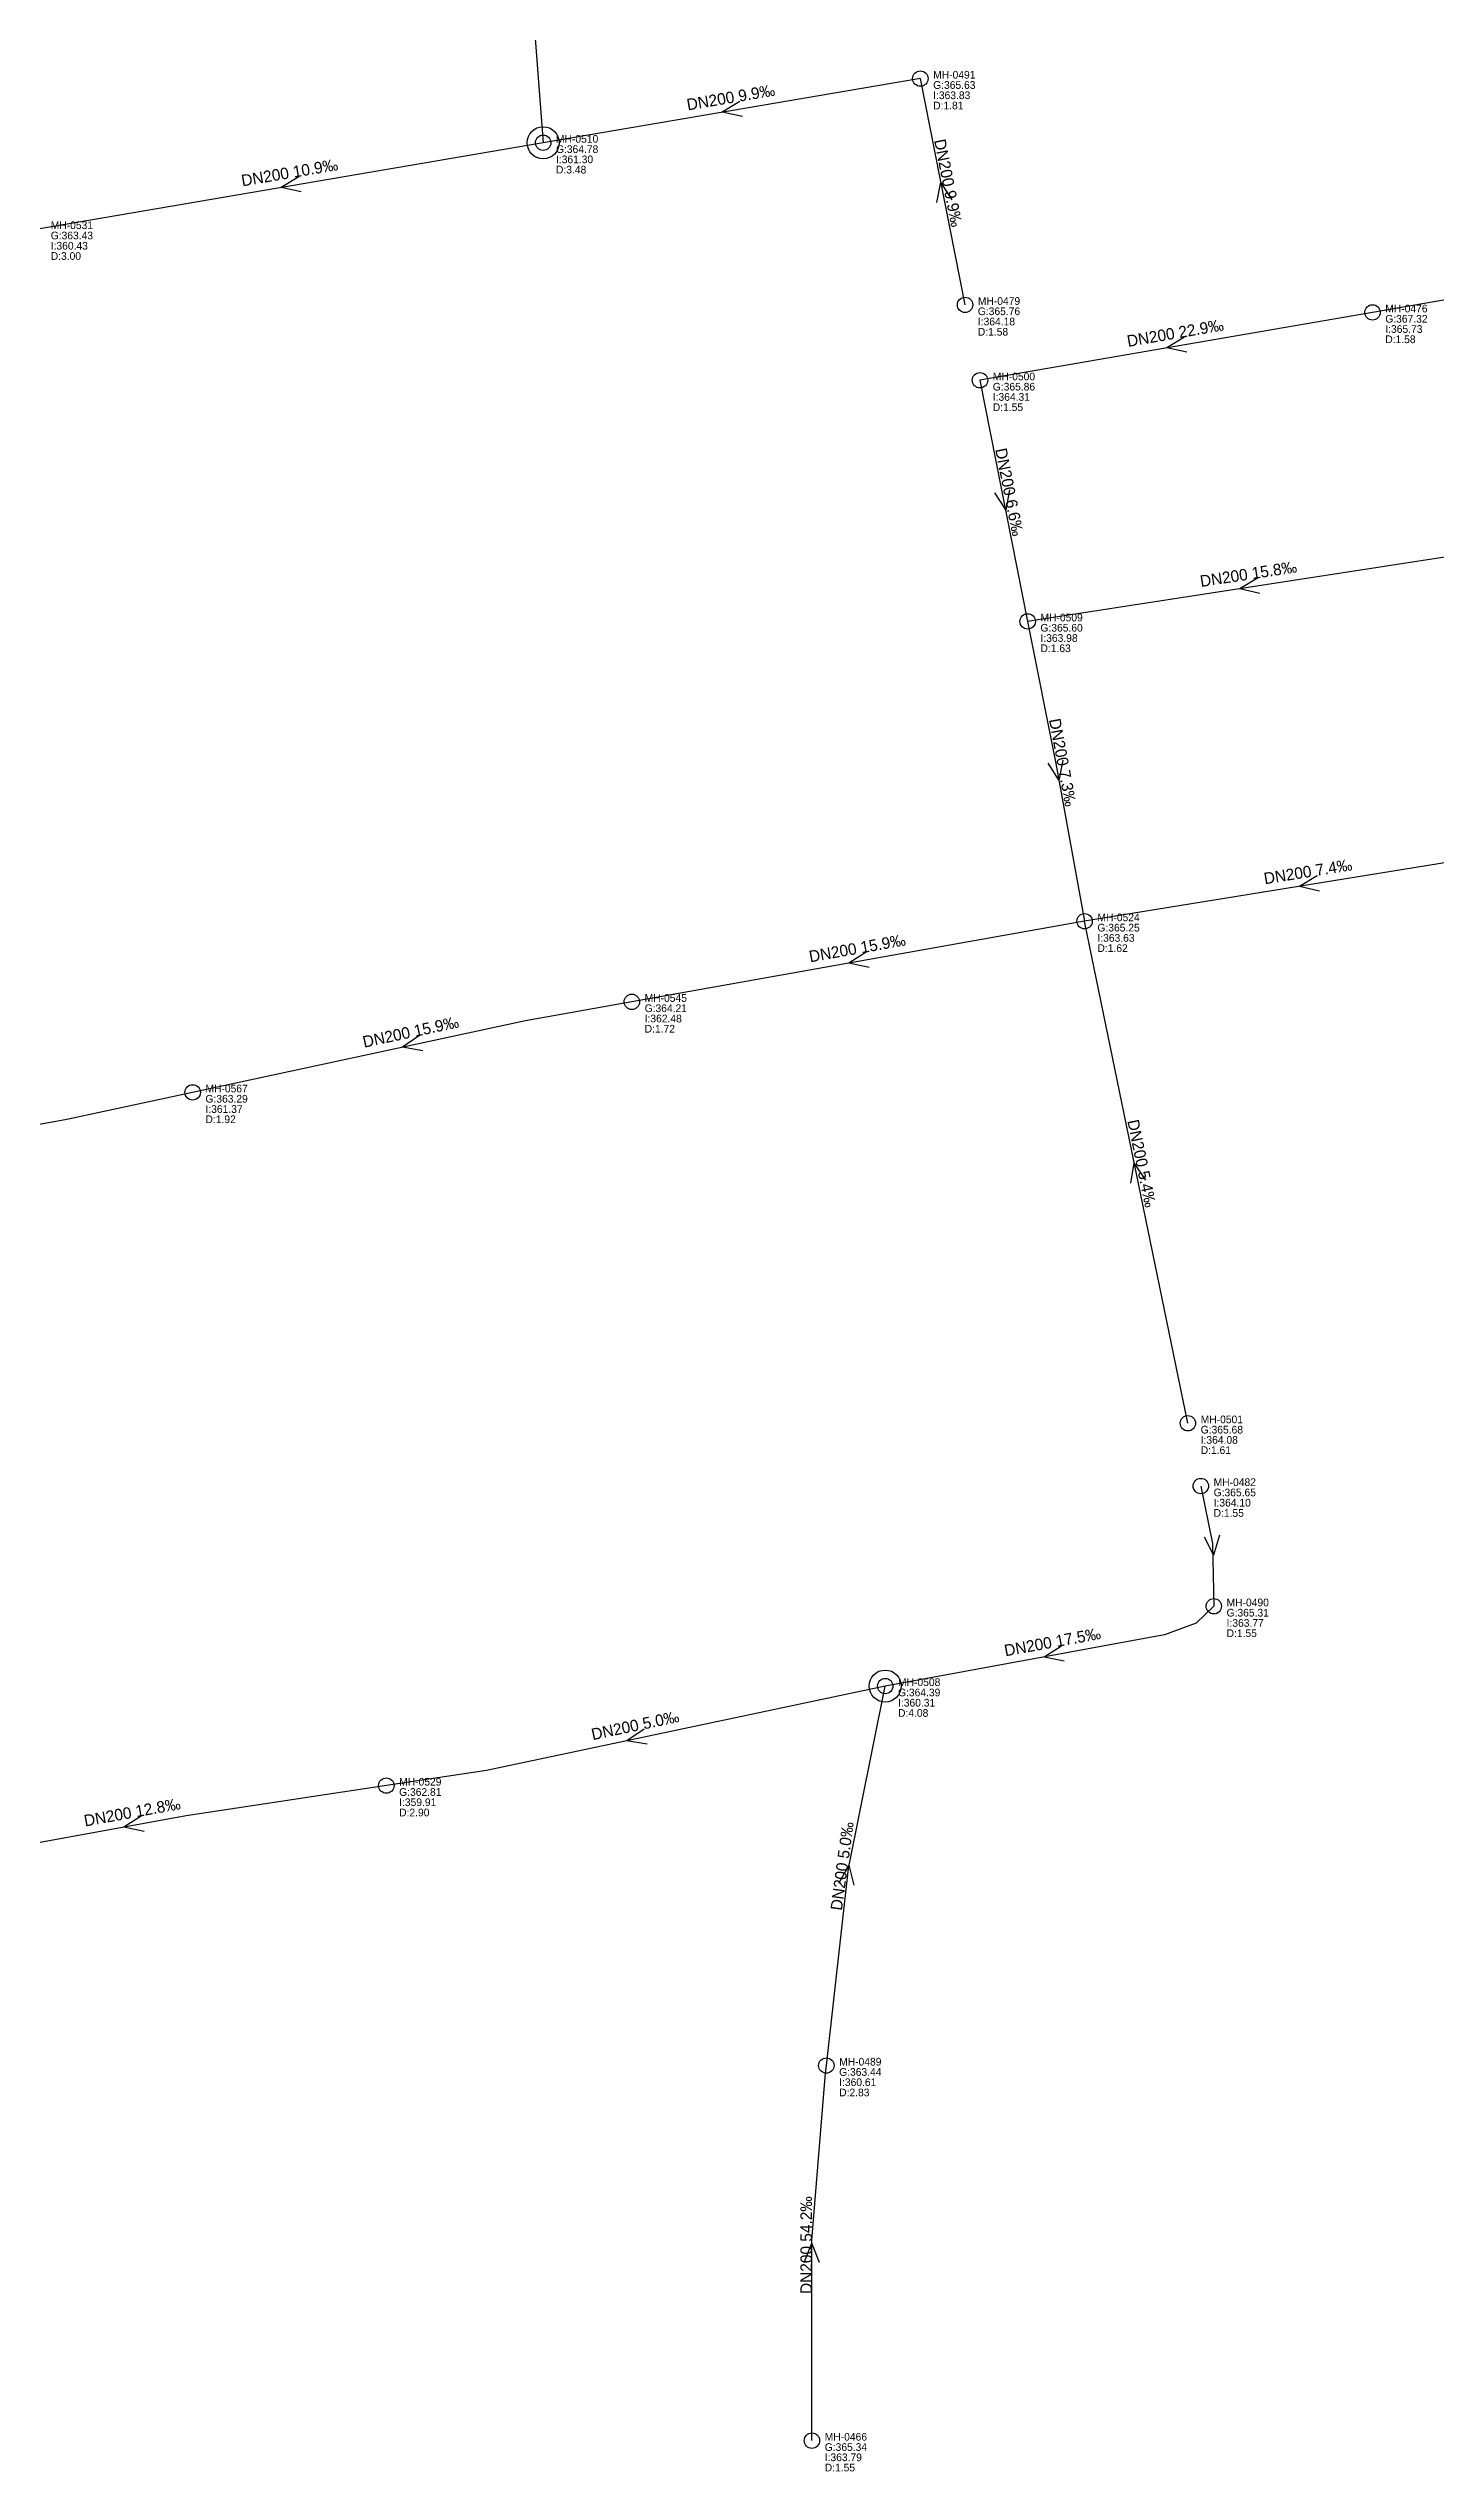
# Model space of a CAD drawing. Header units: metres. Extents: x 449148 to 451990, y 2566737 to 2570847.
# Drawn here: x 451277.6 to 451494.1, y 2568446.5 to 2568824.7 of the extents above; entities that cross this region are included whole.
import ezdxf
from ezdxf.enums import TextEntityAlignment as Align

# ---------------------------------------------------------------- set-up
doc = ezdxf.new("R2010")
doc.units = ezdxf.units.M
for name, color, linetype in [('SEW-DROP', 6, 'Continuous'), ('SEW-LABEL', 2, 'Continuous'), ('SEW-MH', 7, 'Continuous'), ('SEW-MH-LABEL', 8, 'Continuous'), ('SEW-PIPE-DN200', 3, 'Continuous')]:
    doc.layers.add(name, color=color, linetype=linetype)

msp = doc.modelspace()

# ---------------------------------------------------------------- linework, layer by layer
at = {"layer": 'SEW-DROP'}
for centre in [(451354.83, 2568809.98), (451408.22, 2568569.08)]:
    msp.add_circle(centre, 2.5, dxfattribs=at)
at = {"layer": 'SEW-LABEL'}
for p, q in [((451385.54, 2568816.42), (451382.79, 2568814.73)), ((451385.94, 2568814.05), (451382.79, 2568814.73)), ((451316.68, 2568804.67), (451313.92, 2568802.99)), ((451317.08, 2568802.31), (451313.92, 2568802.99)), ((451416.3, 2568800.63), (451416.9, 2568803.8)), ((451418.66, 2568801.09), (451416.9, 2568803.8)), ((451454.92, 2568779.64), (451452.16, 2568777.94)), ((451455.32, 2568777.27), (451452.16, 2568777.94)), ((451427.62, 2568755.79), (451427.02, 2568752.61)), ((451425.26, 2568755.32), (451427.02, 2568752.61)), ((451466.34, 2568741.99), (451463.56, 2568740.35)), ((451466.71, 2568739.62), (451463.56, 2568740.35)), ((451433.6, 2568713.15), (451435.33, 2568710.42)), ((451435.96, 2568713.59), (451435.33, 2568710.42)), ((451475.63, 2568695.55), (451472.86, 2568693.89)), ((451476.01, 2568693.18), (451472.86, 2568693.89)), ((451405.27, 2568683.61), (451402.53, 2568681.9)), ((451405.7, 2568681.25), (451402.53, 2568681.9)), ((451335.55, 2568670.6), (451332.87, 2568668.79)), ((451336.06, 2568668.25), (451332.87, 2568668.79)), ((451446.53, 2568647.57), (451447.1, 2568650.75)), ((451448.88, 2568648.05), (451447.1, 2568650.75)), ((451457.99, 2568592.39), (451459.47, 2568589.52)), ((451460.38, 2568592.62), (451459.47, 2568589.52)), ((451435.74, 2568575.33), (451433.01, 2568573.61)), ((451436.17, 2568572.97), (451433.01, 2568573.61)), ((451370.58, 2568562.34), (451367.9, 2568560.55)), ((451371.08, 2568559.99), (451367.9, 2568560.55)), ((451292.1, 2568548.75), (451289.36, 2568547.04)), ((451292.53, 2568546.39), (451289.36, 2568547.04)), ((451400.99, 2568538.33), (451402.58, 2568541.14)), ((451403.37, 2568538.01), (451402.58, 2568541.14)), ((451395.58, 2568479.11), (451396.78, 2568482.11)), ((451397.98, 2568479.11), (451396.78, 2568482.11))]:
    msp.add_line(p, q, dxfattribs=at)
at = {"layer": 'SEW-MH'}
for centre in [(451413.7, 2568819.99), (451354.83, 2568809.98), (451420.68, 2568784.67), (451484.27, 2568783.5), (451423.01, 2568772.9), (451430.45, 2568735.27), (451439.34, 2568688.46), (451368.67, 2568675.88), (451300.12, 2568661.75), (451455.46, 2568610.1), (451457.48, 2568600.3), (451459.5, 2568581.53), (451408.22, 2568569.08), (451330.35, 2568553.54), (451399.03, 2568509.84), (451396.78, 2568451.29)]:
    msp.add_circle(centre, 1.2, dxfattribs=at)
at = {"layer": 'SEW-PIPE-DN200'}
for points in [[(451351.93, 2568857.7), (451351.54, 2568852.75), (451354.83, 2568809.98)], [(451413.7, 2568819.99), (451354.83, 2568809.98)], [(451420.68, 2568784.67), (451413.7, 2568819.99)], [(451354.83, 2568809.98), (451275.97, 2568796.5)], [(451553.25, 2568795.44), (451484.27, 2568783.5)], [(451484.27, 2568783.5), (451423.01, 2568772.9)], [(451423.01, 2568772.9), (451430.45, 2568735.27)], [(451499.64, 2568745.89), (451430.45, 2568735.27)], [(451430.45, 2568735.27), (451434.84, 2568713.07), (451439.34, 2568688.46)], [(451509.34, 2568699.8), (451439.34, 2568688.46)], [(451439.34, 2568688.46), (451368.67, 2568675.88)], [(451455.46, 2568610.1), (451439.34, 2568688.46)], [(451368.67, 2568675.88), (451352.08, 2568672.92), (451300.12, 2568661.75)], [(451300.12, 2568661.75), (451280.48, 2568657.53), (451231.38, 2568648.56)], [(451457.48, 2568600.3), (451459.32, 2568591.35), (451459.5, 2568581.53), (451459.5, 2568581.53)], [(451459.5, 2568581.53), (451456.77, 2568578.9), (451451.79, 2568577.05), (451408.22, 2568569.08)], [(451408.22, 2568569.08), (451345.99, 2568555.91), (451330.35, 2568553.54)], [(451399.03, 2568509.84), (451402.49, 2568540.61), (451408.22, 2568569.08)], [(451330.35, 2568553.54), (451299.09, 2568548.81), (451257.18, 2568541.17), (451254.01, 2568540.8), (451251.57, 2568541.69)], [(451396.78, 2568451.29), (451396.78, 2568482.61), (451398.89, 2568508.65), (451399.03, 2568509.84)]]:
    msp.add_lwpolyline(points, dxfattribs=at)

# ---------------------------------------------------------------- texts
at = {"layer": 'SEW-LABEL'}
for s, rotation, p in [('DN200 9.9‰', 9.647, (451384.26, 2568816.18)), ('DN200 9.9‰', 281.1845, (451417.19, 2568803.53)), ('DN200 10.9‰', 9.7033, (451315.4, 2568804.44)), ('DN200 22.9‰', 9.8169, (451453.64, 2568779.4)), ('DN200 6.6‰', -78.8155, (451426.73, 2568755.29)), ('DN200 15.8‰', 8.7225, (451465.04, 2568741.78)), ('DN200 7.3‰', -79.4615, (451435.05, 2568713.09)), ('DN200 7.4‰', 9.2037, (451474.34, 2568695.33)), ('DN200 15.9‰', 10.0929, (451404.01, 2568683.37)), ('DN200 15.9‰', 12.1315, (451334.34, 2568670.31)), ('DN200 5.4‰', 281.6232, (451447.4, 2568650.48)), ('DN200 17.5‰', 10.3695, (451434.48, 2568575.08)), ('DN200 5.0‰', 11.9479, (451369.37, 2568562.06)), ('DN200 12.8‰', 10.3289, (451290.84, 2568548.51)), ('DN200 5.0‰', 82.2896, (451402.38, 2568540.86)), ('DN200 54.2‰', 90, (451396.78, 2568481.81))]:
    msp.add_text(s, height=1.8, rotation=rotation, dxfattribs=at).set_placement(p, align=Align.CENTER)
at = {"layer": 'SEW-MH-LABEL'}
for s, p in [('MH-0491', (451415.7, 2568819.99)), ('G:365.63', (451415.7, 2568818.39)), ('D:1.81', (451415.7, 2568815.19)), ('I:363.83', (451415.7, 2568816.79)), ('G:364.78', (451356.83, 2568808.38)), ('MH-0510', (451356.83, 2568809.98)), ('D:3.48', (451356.83, 2568805.18)), ('I:361.30', (451356.83, 2568806.78)), ('MH-0531', (451277.97, 2568796.5)), ('G:363.43', (451277.97, 2568794.9)), ('I:360.43', (451277.97, 2568793.3)), ('D:3.00', (451277.97, 2568791.7)), ('MH-0479', (451422.68, 2568784.67)), ('G:365.76', (451422.68, 2568783.07)), ('I:364.18', (451422.68, 2568781.47)), ('G:367.32', (451486.27, 2568781.9)), ('MH-0476', (451486.27, 2568783.5)), ('D:1.58', (451422.68, 2568779.87)), ('D:1.58', (451486.27, 2568778.7)), ('I:365.73', (451486.27, 2568780.3)), ('G:365.86', (451425.01, 2568771.3)), ('MH-0500', (451425.01, 2568772.9)), ('I:364.31', (451425.01, 2568769.7)), ('D:1.55', (451425.01, 2568768.1)), ('G:365.60', (451432.45, 2568733.67)), ('MH-0509', (451432.45, 2568735.27)), ('I:363.98', (451432.45, 2568732.07)), ('D:1.63', (451432.45, 2568730.47)), ('G:365.25', (451441.34, 2568686.86)), ('MH-0524', (451441.34, 2568688.46)), ('D:1.62', (451441.34, 2568683.66)), ('I:363.63', (451441.34, 2568685.26)), ('MH-0545', (451370.67, 2568675.88)), ('G:364.21', (451370.67, 2568674.28)), ('I:362.48', (451370.67, 2568672.68)), ('D:1.72', (451370.67, 2568671.08)), ('G:363.29', (451302.12, 2568660.15)), ('MH-0567', (451302.12, 2568661.75)), ('D:1.92', (451302.12, 2568656.95)), ('I:361.37', (451302.12, 2568658.55)), ('G:365.68', (451457.46, 2568608.5)), ('MH-0501', (451457.46, 2568610.1)), ('I:364.08', (451457.46, 2568606.9)), ('D:1.61', (451457.46, 2568605.3)), ('MH-0482', (451459.48, 2568600.3)), ('G:365.65', (451459.48, 2568598.7)), ('I:364.10', (451459.48, 2568597.1)), ('D:1.55', (451459.48, 2568595.5)), ('MH-0490', (451461.5, 2568581.53)), ('G:365.31', (451461.5, 2568579.93)), ('D:1.55', (451461.5, 2568576.73)), ('I:363.77', (451461.5, 2568578.33)), ('MH-0508', (451410.22, 2568569.08)), ('G:364.39', (451410.22, 2568567.48)), ('I:360.31', (451410.22, 2568565.88)), ('D:4.08', (451410.22, 2568564.28)), ('G:362.81', (451332.35, 2568551.94)), ('MH-0529', (451332.35, 2568553.54)), ('I:359.91', (451332.35, 2568550.34)), ('D:2.90', (451332.35, 2568548.74)), ('MH-0489', (451401.03, 2568509.84)), ('G:363.44', (451401.03, 2568508.24)), ('D:2.83', (451401.03, 2568505.04)), ('I:360.61', (451401.03, 2568506.64)), ('G:365.34', (451398.78, 2568449.69)), ('MH-0466', (451398.78, 2568451.29)), ('I:363.79', (451398.78, 2568448.09)), ('D:1.55', (451398.78, 2568446.49))]:
    msp.add_text(s, height=1.2, dxfattribs=at).set_placement(p)

doc.saveas('drawing.dxf')
